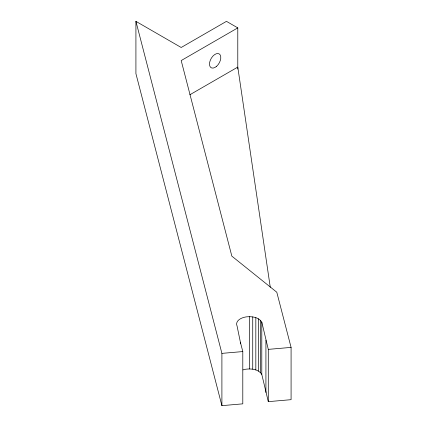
<?xml version="1.0" encoding="UTF-8"?>
<svg xmlns="http://www.w3.org/2000/svg" width="427" height="427" viewBox="0 0 427 427"><rect width="100%" height="100%" fill="white"/><g stroke="black" fill="none" stroke-linecap="round" stroke-linejoin="round"><path stroke-width="0.64" d="M237.786 27.883L181.192 60.559L231.84 256.131L276.792 292.228L291.081 347.402L291.081 399.677L268.289 401.647L261.794 374.404L261.794 322.123C258.586 316.983 251.62 316.247 246.112 316.898A12.805 7.392 0 0 0 237.054 325.95L240.433 342.427L242.798 351.57L242.798 403.846L221.901 405.65L135.919 73.625L135.919 21.35L181.192 47.488L226.465 21.35L237.786 27.883L237.786 69.051M189.855 94.762L237.786 67.092L270.275 287.27M135.919 21.35L221.901 353.375L242.798 351.57M261.794 322.123L268.289 349.371L291.081 347.402M261.794 374.404C258.586 369.259 251.62 368.522 246.112 369.174A12.805 7.392 0 0 0 243.022 369.91M268.289 349.371L268.289 401.647M265.92 340.228L265.92 392.504M260.513 320.341L260.513 372.616M258.479 318.809L258.479 371.09M255.826 317.635L255.826 369.91M252.736 316.898L252.736 369.174M249.427 316.647L249.427 368.923M240.433 342.427L240.433 343.751M221.901 353.375L221.901 405.65M216.612 66.281A8.001 4.622 -60 0 0 219.147 53.882A8.001 4.622 -60 0 0 209.684 62.278A8.001 4.622 -60 0 0 216.612 66.281"/></g></svg>
